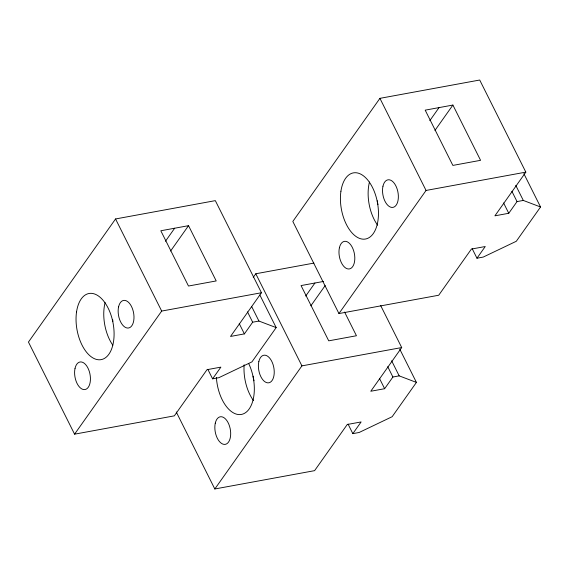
<?xml version="1.0" encoding="UTF-8"?>
<svg xmlns="http://www.w3.org/2000/svg" width="569" height="569" viewBox="0 0 569 569"><rect width="100%" height="100%" fill="white"/><g stroke="black" fill="none" stroke-linecap="round" stroke-linejoin="round"><path stroke-width="0.85" d="M212.593 378.833L218.866 377.681L251.911 361.898L276.178 327.602L258.938 321.051L252.664 322.203L244.393 333.896L230.53 336.443L261.456 292.743L215.331 200.637L115.557 218.958L28.45 342.061L74.575 434.168L174.349 415.847L207.016 369.679L220.872 367.133L212.593 378.833L207.82 369.302M165.451 241.256L174.669 228.219M170.593 251.021L188.531 225.673L216.206 280.937L188.488 286.029L160.814 230.765L188.531 225.673M74.575 434.168L161.681 311.065L261.456 292.743M253.241 277.388L255.801 273.767L313.932 263.091M476.971 258.219L483.237 257.067L516.282 241.284L540.55 206.988L523.309 200.437L517.043 201.59L508.764 213.283L494.909 215.829L525.834 172.13L479.71 80.023L379.928 98.345L292.822 221.448L338.946 313.555L438.72 295.233L471.388 249.066L485.243 246.526L476.971 258.219L472.199 248.689M305.695 296.065L314.92 283.028M429.823 120.642L439.048 107.605M310.838 305.83L325.191 285.553M434.965 130.408L452.903 105.059L480.577 160.323L452.86 165.415L425.185 110.151L452.903 105.059M176.248 411.956L214.819 488.977L301.926 365.874L401.707 347.552L380.633 305.468M338.946 313.555L426.053 190.451L525.834 172.13M401.707 347.552L370.775 391.252L384.637 388.705L392.909 377.012L399.182 375.86L416.423 382.411L392.155 416.707L359.11 432.49L352.837 433.642L348.072 424.111M352.837 433.642L361.116 421.942L347.261 424.488L314.593 470.655L214.819 488.977M323.576 281.435L301.058 285.574L328.733 340.838L356.45 335.746L344.586 312.061M523.85 173.645L540.55 206.988M515.756 185.352L523.309 200.437M511.872 191.269L517.043 201.59M503.593 202.962L508.764 213.283M379.928 98.345L426.053 190.451M399.723 349.067L416.423 382.411M391.628 360.774L399.182 375.86M387.745 366.692L392.909 377.012M379.466 378.385L384.637 388.705M255.801 273.767L301.926 365.874M259.877 295.048L276.178 327.602M251.783 306.762L258.938 321.051M247.494 311.883L252.664 322.203M239.222 323.576L244.393 333.896M115.557 218.958L161.681 311.065M377.638 225.203A33.621 18.336 79.6 0 1 369.473 181.995M377.958 204.598A17.931 9.78 79.6 0 1 377.624 203.076M377.482 202.315A17.931 9.78 79.6 0 1 377.247 200.765M112.875 321.378A17.931 9.78 79.6 0 1 112.719 319.828M112.79 345.155A33.621 18.336 79.6 0 1 105.101 302.608M248.731 363.634A33.621 18.336 79.6 0 1 243.546 413.784A33.621 18.336 79.6 0 1 216.391 377.46M254.03 380.775A17.931 9.78 79.6 0 1 253.12 376.187M253.511 400.626A33.621 18.336 79.6 0 1 244.151 364.779M340.923 191.255A33.621 18.336 79.6 0 0 364.893 239.115A33.621 18.336 79.6 0 0 372.503 187.486A33.621 18.336 79.6 0 0 340.923 191.255M339.409 247.764A14.012 7.639 79.6 0 0 348.356 268.988A14.012 7.639 79.6 0 0 352.908 248.703A14.012 7.639 79.6 0 0 339.409 247.764M382.965 186.212A14.012 7.639 79.6 0 0 391.906 207.436A14.012 7.639 79.6 0 0 396.458 187.151A14.012 7.639 79.6 0 0 382.965 186.212M76.552 311.869A33.621 18.336 79.6 0 0 100.514 359.729A33.621 18.336 79.6 0 0 108.131 308.099A33.621 18.336 79.6 0 0 76.552 311.869M75.037 368.378A14.012 7.639 79.6 0 0 83.977 389.601A14.012 7.639 79.6 0 0 88.529 369.317A14.012 7.639 79.6 0 0 75.037 368.378M118.587 306.826A14.012 7.639 79.6 0 0 127.534 328.05A14.012 7.639 79.6 0 0 132.086 307.765A14.012 7.639 79.6 0 0 118.587 306.826M215.281 423.187A14.012 7.639 79.6 0 0 224.222 444.41A14.012 7.639 79.6 0 0 228.781 424.125A14.012 7.639 79.6 0 0 215.281 423.187M258.831 361.635A14.012 7.639 79.6 0 0 267.779 382.859A14.012 7.639 79.6 0 0 272.331 362.574A14.012 7.639 79.6 0 0 258.831 361.635"/></g></svg>
